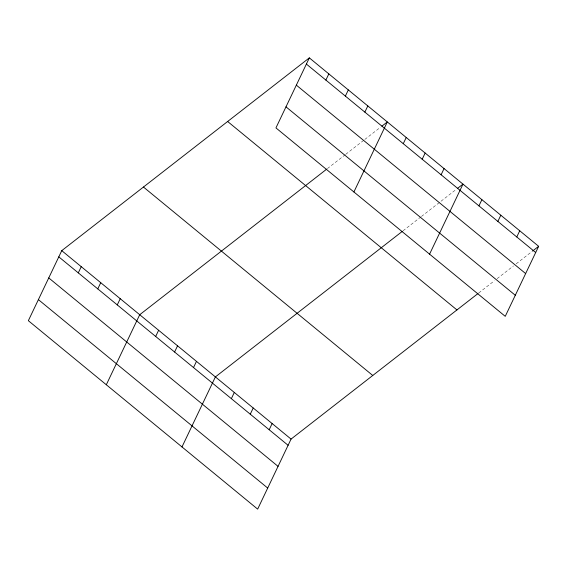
<?xml version="1.0" encoding="UTF-8"?>
<svg xmlns="http://www.w3.org/2000/svg" width="567" height="567" viewBox="0 0 567 567"><rect width="100%" height="100%" fill="white"/><g stroke="black" fill="none" stroke-linecap="round" stroke-linejoin="round"><path stroke-width="0.43" stroke-dasharray="2.83 2.13" d="M327.393 168.597L345.09 154.812M345.771 154.288L364.156 139.971M364.836 139.439L380.5 127.249M403.059 230.783L420.764 216.998M421.444 216.466L456.173 189.435M478.732 292.969L494.396 280.771M497.117 278.652L513.461 265.93M516.183 263.811L531.839 251.613"/><path stroke-width="0.85" d="M309.341 57.877L275.945 127.908L505.247 316.343L538.65 246.312L309.341 57.877L61.753 250.657L28.35 320.688L257.659 509.123L291.055 439.092L478.052 293.5M78.289 272.869L81.244 266.674M97.779 288.887L100.735 282.692M117.27 304.904L120.225 298.71M106.312 384.752L139.716 314.728L326.712 169.129M155.677 336.465L158.632 330.27M174.593 352.015L177.549 345.82M325.876 80.089L328.832 73.894M193.517 367.558L196.473 361.363M345.367 96.106L348.322 89.912M181.986 446.938L215.389 376.913L402.379 231.315M364.864 112.124L367.82 105.93M231.35 398.651L234.306 392.456M353.907 191.972L387.311 121.948L381.86 126.186M250.267 414.201L253.222 407.999M403.272 143.685L406.227 137.49M269.183 429.743L272.139 423.549M422.188 159.235L425.144 153.04M441.105 174.778L444.06 168.583M429.573 254.158L462.977 184.133L457.534 188.372M478.938 205.871L481.893 199.676M497.861 221.421L500.817 215.219M516.778 236.963L519.733 230.769M532.519 251.089L538.65 246.312M306.386 64.071L535.695 252.513M296.343 85.135L525.644 273.577M285.988 106.844L515.297 295.279M227.636 121.494L456.945 309.929M143.458 187.039L372.767 375.474M61.753 250.657L291.055 439.092M58.798 256.851L288.1 445.293M48.748 277.915L278.057 466.358M38.4 299.624L267.702 488.059"/></g></svg>
